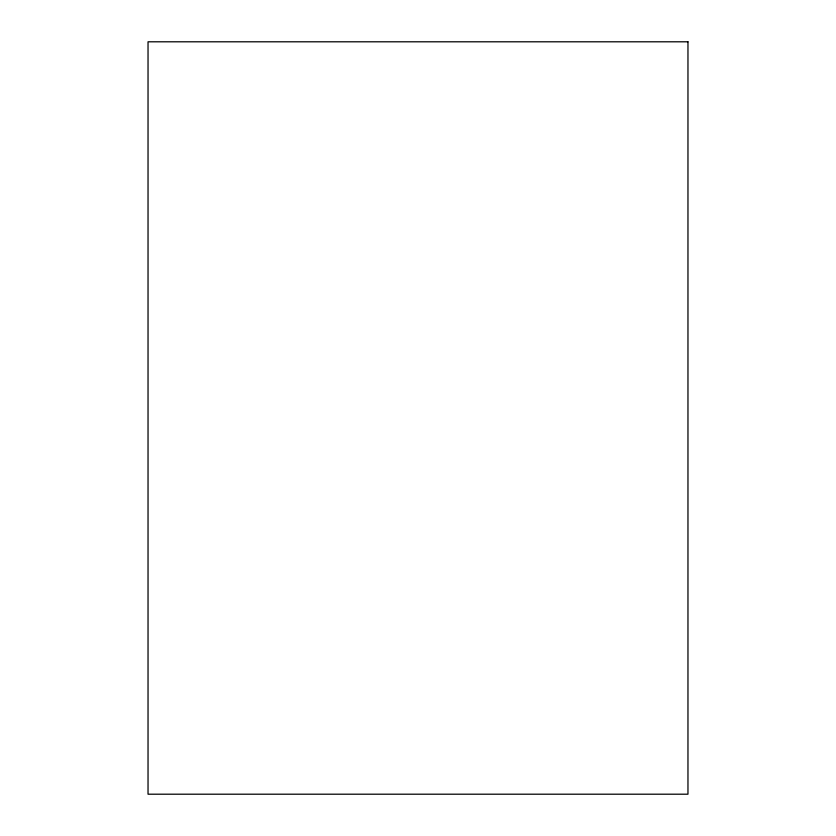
<?xml version="1.0" encoding="UTF-8"?>
<svg xmlns="http://www.w3.org/2000/svg" width="836" height="836" viewBox="0 0 836 836"><rect width="100%" height="100%" fill="white"/><g stroke="black" fill="none" stroke-linecap="round" stroke-linejoin="round"><path stroke-width="1.25" d="M687.965 41.8L148.035 41.8L148.035 794.2L687.965 794.2L687.965 41.8"/></g></svg>
